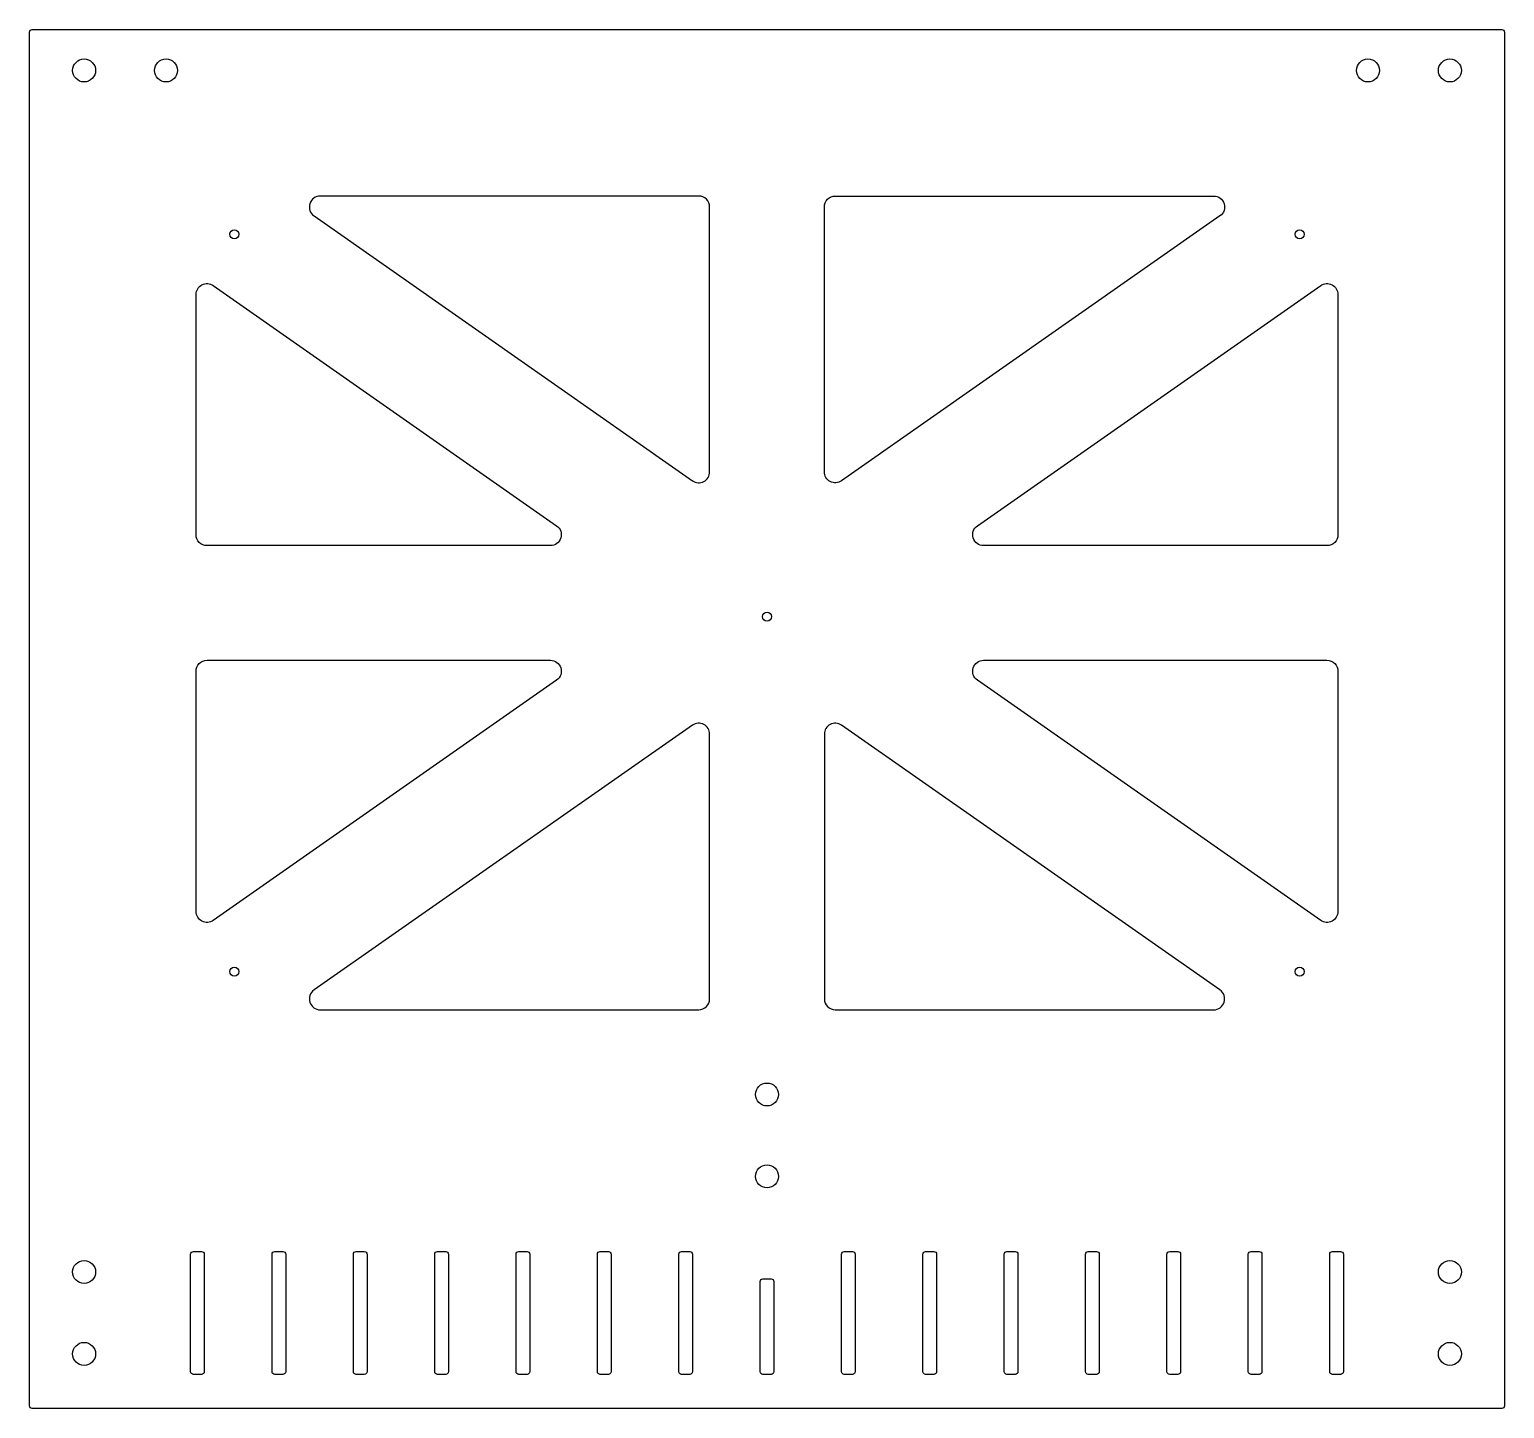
# Model space of a CAD drawing. Header units: millimetres. Extents: x -270 to 270, y -235 to 270.
import ezdxf

# ---------------------------------------------------------------- set-up
doc = ezdxf.new("R2010")
doc.units = ezdxf.units.MM
doc.layers.get('0').update_dxf_attribs({"linetype": 'CONTINUOUS'})

msp = doc.modelspace()

# ---------------------------------------------------------------- linework, layer by layer
for points in [[(270, -234, -0.414214), (269, -235), (-269, -235, -0.414214), (-270, -234), (-270, 269, -0.414214), (-269, 270), (269, 270, -0.414214), (270, 269)], [(-165.84, 201.72), (-27.29, 104.74, 0.606767), (-21, 108.02), (-21, 205, 0.414214), (-25, 209), (-163.55, 209, 0.733284)], [(163.55, 209, -0.733284), (165.84, 201.72), (27.29, 104.74, -0.606767), (21, 108.02), (21, 205, -0.414214), (25, 209)], [(-209, 172.98, -0.606767), (-202.71, 176.26), (-77.02, 88.28, -0.733284), (-79.31, 81), (-205, 81, -0.414214), (-209, 85)], [(209, 85, -0.414214), (205, 81), (79.31, 81, -0.733284), (77.02, 88.28), (202.71, 176.26, -0.606767), (209, 172.98)], [(-209, 35, -0.414214), (-205, 39), (-79.31, 39, -0.733284), (-77.02, 31.72), (-202.71, -56.26, -0.606767), (-209, -52.98)], [(209, -52.98, -0.606767), (202.71, -56.26), (77.02, 31.72, -0.733284), (79.31, 39), (205, 39, -0.414214), (209, 35)], [(-27.29, 15.26), (-165.84, -81.72, 0.733284), (-163.55, -89), (-25, -89, 0.414214), (-21, -85), (-21, 11.98, 0.606767)], [(165.84, -81.72), (27.29, 15.26, 0.606767), (21, 11.98), (21, -85, 0.414214), (25, -89), (163.55, -89, 0.733284)], [(-206, -221.5, -0.414214), (-207, -222.5), (-210, -222.5, -0.414214), (-211, -221.5), (-211, -178.5, -0.414214), (-210, -177.5), (-207, -177.5, -0.414214), (-206, -178.5)], [(-176.21, -221.5, -0.414214), (-177.21, -222.5), (-180.21, -222.5, -0.414214), (-181.21, -221.5), (-181.21, -178.5, -0.414214), (-180.21, -177.5), (-177.21, -177.5, -0.414214), (-176.21, -178.5)], [(-146.43, -221.5, -0.414214), (-147.43, -222.5), (-150.43, -222.5, -0.414214), (-151.43, -221.5), (-151.43, -178.5, -0.414214), (-150.43, -177.5), (-147.43, -177.5, -0.414214), (-146.43, -178.5)], [(-116.64, -221.5, -0.414214), (-117.64, -222.5), (-120.64, -222.5, -0.414214), (-121.64, -221.5), (-121.64, -178.5, -0.414214), (-120.64, -177.5), (-117.64, -177.5, -0.414214), (-116.64, -178.5)], [(-86.86, -221.5, -0.414214), (-87.86, -222.5), (-90.86, -222.5, -0.414214), (-91.86, -221.5), (-91.86, -178.5, -0.414214), (-90.86, -177.5), (-87.86, -177.5, -0.414214), (-86.86, -178.5)], [(-57.07, -221.5, -0.414214), (-58.07, -222.5), (-61.07, -222.5, -0.414214), (-62.07, -221.5), (-62.07, -178.5, -0.414214), (-61.07, -177.5), (-58.07, -177.5, -0.414214), (-57.07, -178.5)], [(-27.29, -221.5, -0.414214), (-28.29, -222.5), (-31.29, -222.5, -0.414214), (-32.29, -221.5), (-32.29, -178.5, -0.414214), (-31.29, -177.5), (-28.29, -177.5, -0.414214), (-27.29, -178.5)], [(32.29, -221.5, -0.414214), (31.29, -222.5), (28.29, -222.5, -0.414214), (27.29, -221.5), (27.29, -178.5, -0.414214), (28.29, -177.5), (31.29, -177.5, -0.414214), (32.29, -178.5)], [(62.07, -221.5, -0.414214), (61.07, -222.5), (58.07, -222.5, -0.414214), (57.07, -221.5), (57.07, -178.5, -0.414214), (58.07, -177.5), (61.07, -177.5, -0.414214), (62.07, -178.5)], [(91.86, -221.5, -0.414214), (90.86, -222.5), (87.86, -222.5, -0.414214), (86.86, -221.5), (86.86, -178.5, -0.414214), (87.86, -177.5), (90.86, -177.5, -0.414214), (91.86, -178.5)], [(121.64, -221.5, -0.414214), (120.64, -222.5), (117.64, -222.5, -0.414214), (116.64, -221.5), (116.64, -178.5, -0.414214), (117.64, -177.5), (120.64, -177.5, -0.414214), (121.64, -178.5)], [(151.43, -221.5, -0.414214), (150.43, -222.5), (147.43, -222.5, -0.414214), (146.43, -221.5), (146.43, -178.5, -0.414214), (147.43, -177.5), (150.43, -177.5, -0.414214), (151.43, -178.5)], [(181.21, -221.5, -0.414214), (180.21, -222.5), (177.21, -222.5, -0.414214), (176.21, -221.5), (176.21, -178.5, -0.414214), (177.21, -177.5), (180.21, -177.5, -0.414214), (181.21, -178.5)], [(211, -221.5, -0.414214), (210, -222.5), (207, -222.5, -0.414214), (206, -221.5), (206, -178.5, -0.414214), (207, -177.5), (210, -177.5, -0.414214), (211, -178.5)], [(1.5, -187.5, -0.414214), (2.5, -188.5), (2.5, -221.5, -0.414214), (1.5, -222.5), (-1.5, -222.5, -0.414214), (-2.5, -221.5), (-2.5, -188.5, -0.414214), (-1.5, -187.5)]]:
    msp.add_lwpolyline(points, format="xyb", close=True)
for centre, radius in [((-250, 255), 4.2), ((-220, 255), 4.2), ((220, 255), 4.2), ((250, 255), 4.2), ((-195, 195), 1.65), ((195, 195), 1.65), ((0, 55), 1.65), ((-195, -75), 1.65), ((195, -75), 1.65), ((0, -120), 4.2), ((0, -150), 4.2), ((-250, -185), 4.2), ((250, -185), 4.2), ((-250, -215), 4.2), ((250, -215), 4.2)]:
    msp.add_circle(centre, radius)

doc.saveas('drawing.dxf')
